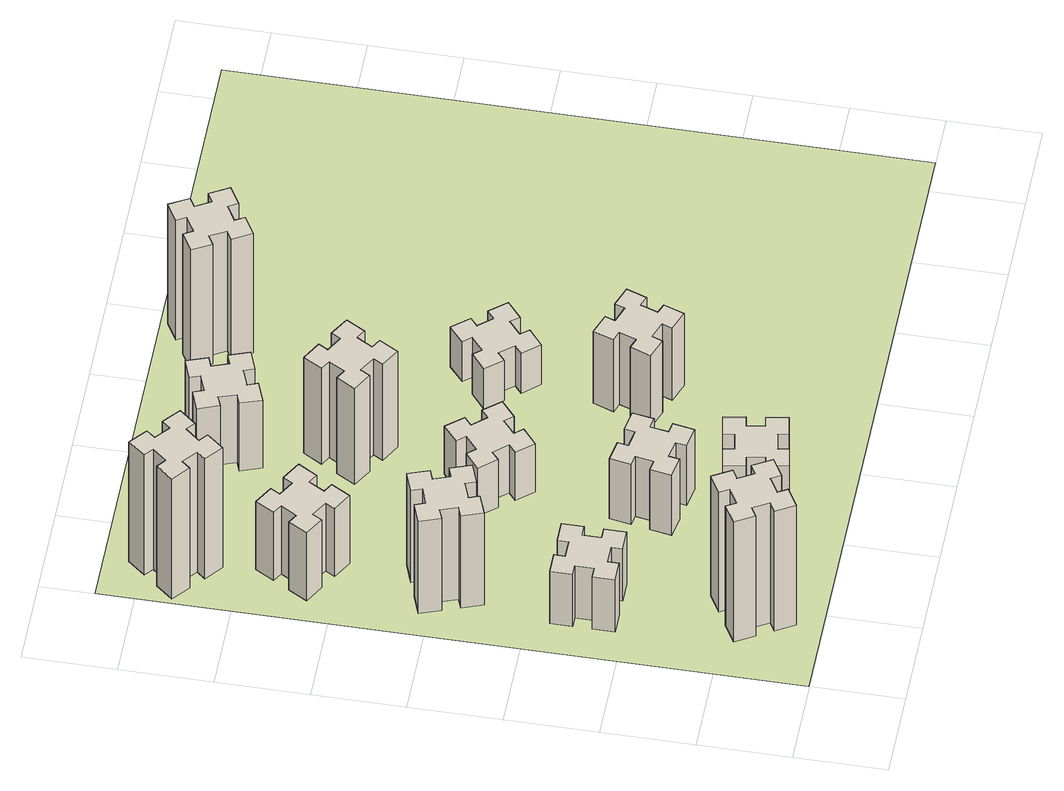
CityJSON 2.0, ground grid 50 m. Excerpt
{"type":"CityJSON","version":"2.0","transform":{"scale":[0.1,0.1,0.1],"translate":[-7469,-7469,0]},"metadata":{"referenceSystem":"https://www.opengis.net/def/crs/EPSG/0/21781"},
"CityObjects":{
"building1":{"type":"Building","attributes":{"class":"1000","function":"1000","usage":"1000","yearOfConstruction":2016,"roofType":"1000","measuredHeight":90,"storeysAboveGround":30,"storeysBelowGround":0},"geometry":[{"type":"Solid","lod":"1","boundaries":[[[[0,1,2,3,4,5,6,7,8,9,10,11,12,13,14,15,16,17,18,19]],[[17,16,20,21]],[[16,15,22,20]],[[15,14,23,22]],[[14,13,24,23]],[[13,12,25,24]],[[12,11,26,25]],[[11,10,27,26]],[[10,9,28,27]],[[9,8,29,28]],[[8,7,30,29]],[[7,6,31,30]],[[6,5,32,31]],[[5,4,33,32]],[[4,3,34,33]],[[3,2,35,34]],[[2,1,36,35]],[[1,0,37,36]],[[0,19,38,37]],[[19,18,39,38]],[[18,17,21,39]],[[24,25,26,27,28,29,30,31,32,33,34,35,36,37,38,39,21,20,22,23]]]]}]},
"building2":{"type":"Building","attributes":{"class":"1000","function":"1000","usage":"1000","yearOfConstruction":2016,"roofType":"1000","measuredHeight":39,"storeysAboveGround":30,"storeysBelowGround":0},"geometry":[{"type":"Solid","lod":"1","boundaries":[[[[40,41,42,43,44,45,46,47,48,49,50,51,52,53,54,55,56,57,58,59]],[[57,56,60,61]],[[56,55,62,60]],[[55,54,63,62]],[[54,53,64,63]],[[53,52,65,64]],[[52,51,66,65]],[[51,50,67,66]],[[50,49,68,67]],[[49,48,69,68]],[[48,47,70,69]],[[47,46,71,70]],[[46,45,72,71]],[[45,44,73,72]],[[44,43,74,73]],[[43,42,75,74]],[[42,41,76,75]],[[41,40,77,76]],[[40,59,78,77]],[[59,58,79,78]],[[58,57,61,79]],[[64,65,66,67,68,69,70,71,72,73,74,75,76,77,78,79,61,60,62,63]]]]}]},
"building3":{"type":"Building","attributes":{"class":"1000","function":"1000","usage":"1000","yearOfConstruction":2016,"roofType":"1000","measuredHeight":69,"storeysAboveGround":30,"storeysBelowGround":0},"geometry":[{"type":"Solid","lod":"1","boundaries":[[[[80,81,82,83,84,85,86,87,88,89,90,91,92,93,94,95,96,97,98,99]],[[97,96,100,101]],[[96,95,102,100]],[[95,94,103,102]],[[94,93,104,103]],[[93,92,105,104]],[[92,91,106,105]],[[91,90,107,106]],[[90,89,108,107]],[[89,88,109,108]],[[88,87,110,109]],[[87,86,111,110]],[[86,85,112,111]],[[85,84,113,112]],[[84,83,114,113]],[[83,82,115,114]],[[82,81,116,115]],[[81,80,117,116]],[[80,99,118,117]],[[99,98,119,118]],[[98,97,101,119]],[[104,105,106,107,108,109,110,111,112,113,114,115,116,117,118,119,101,100,102,103]]]]}]},
"building4":{"type":"Building","attributes":{"class":"1000","function":"1000","usage":"1000","yearOfConstruction":2016,"roofType":"1000","measuredHeight":51,"storeysAboveGround":30,"storeysBelowGround":0},"geometry":[{"type":"Solid","lod":"1","boundaries":[[[[120,121,122,123,124,125,126,127,128,129,130,131,132,133,134,135,136,137,138,139]],[[137,136,140,141]],[[136,135,142,140]],[[135,134,143,142]],[[134,133,144,143]],[[133,132,145,144]],[[132,131,146,145]],[[131,130,147,146]],[[130,129,148,147]],[[129,128,149,148]],[[128,127,150,149]],[[127,126,151,150]],[[126,125,152,151]],[[125,124,153,152]],[[124,123,154,153]],[[123,122,155,154]],[[122,121,156,155]],[[121,120,157,156]],[[120,139,158,157]],[[139,138,159,158]],[[138,137,141,159]],[[144,145,146,147,148,149,150,151,152,153,154,155,156,157,158,159,141,140,142,143]]]]}]},
"building5":{"type":"Building","attributes":{"class":"1000","function":"1000","usage":"1000","yearOfConstruction":2016,"roofType":"1000","measuredHeight":57,"storeysAboveGround":30,"storeysBelowGround":0},"geometry":[{"type":"Solid","lod":"1","boundaries":[[[[160,161,162,163,164,165,166,167,168,169,170,171,172,173,174,175,176,177,178,179]],[[177,176,180,181]],[[176,175,182,180]],[[175,174,183,182]],[[174,173,184,183]],[[173,172,185,184]],[[172,171,186,185]],[[171,170,187,186]],[[170,169,188,187]],[[169,168,189,188]],[[168,167,190,189]],[[167,166,191,190]],[[166,165,192,191]],[[165,164,193,192]],[[164,163,194,193]],[[163,162,195,194]],[[162,161,196,195]],[[161,160,197,196]],[[160,179,198,197]],[[179,178,199,198]],[[178,177,181,199]],[[184,185,186,187,188,189,190,191,192,193,194,195,196,197,198,199,181,180,182,183]]]]}]},
"building6":{"type":"Building","attributes":{"class":"1000","function":"1000","usage":"1000","yearOfConstruction":2016,"roofType":"1000","measuredHeight":90,"storeysAboveGround":30,"storeysBelowGround":0},"geometry":[{"type":"Solid","lod":"1","boundaries":[[[[200,201,202,203,204,205,206,207,208,209,210,211,212,213,214,215,216,217,218,219]],[[217,216,220,221]],[[216,215,222,220]],[[215,214,223,222]],[[214,213,224,223]],[[213,212,225,224]],[[212,211,226,225]],[[211,210,227,226]],[[210,209,228,227]],[[209,208,229,228]],[[208,207,230,229]],[[207,206,231,230]],[[206,205,232,231]],[[205,204,233,232]],[[204,203,234,233]],[[203,202,235,234]],[[202,201,236,235]],[[201,200,237,236]],[[200,219,238,237]],[[219,218,239,238]],[[218,217,221,239]],[[224,225,226,227,228,229,230,231,232,233,234,235,236,237,238,239,221,220,222,223]]]]}]},
"building7":{"type":"Building","attributes":{"class":"1000","function":"1000","usage":"1000","yearOfConstruction":2016,"roofType":"1000","measuredHeight":45,"storeysAboveGround":30,"storeysBelowGround":0},"geometry":[{"type":"Solid","lod":"1","boundaries":[[[[240,241,242,243,244,245,246,247,248,249,250,251,252,253,254,255,256,257,258,259]],[[257,256,260,261]],[[256,255,262,260]],[[255,254,263,262]],[[254,253,264,263]],[[253,252,265,264]],[[252,251,266,265]],[[251,250,267,266]],[[250,249,268,267]],[[249,248,269,268]],[[248,247,270,269]],[[247,246,271,270]],[[246,245,272,271]],[[245,244,273,272]],[[244,243,274,273]],[[243,242,275,274]],[[242,241,276,275]],[[241,240,277,276]],[[240,259,278,277]],[[259,258,279,278]],[[258,257,261,279]],[[264,265,266,267,268,269,270,271,272,273,274,275,276,277,278,279,261,260,262,263]]]]}]},
"building8":{"type":"Building","attributes":{"class":"1000","function":"1000","usage":"1000","yearOfConstruction":2016,"roofType":"1000","measuredHeight":36,"storeysAboveGround":30,"storeysBelowGround":0},"geometry":[{"type":"Solid","lod":"1","boundaries":[[[[280,281,282,283,284,285,286,287,288,289,290,291,292,293,294,295,296,297,298,299]],[[297,296,300,301]],[[296,295,302,300]],[[295,294,303,302]],[[294,293,304,303]],[[293,292,305,304]],[[292,291,306,305]],[[291,290,307,306]],[[290,289,308,307]],[[289,288,309,308]],[[288,287,310,309]],[[287,286,311,310]],[[286,285,312,311]],[[285,284,313,312]],[[284,283,314,313]],[[283,282,315,314]],[[282,281,316,315]],[[281,280,317,316]],[[280,299,318,317]],[[299,298,319,318]],[[298,297,301,319]],[[304,305,306,307,308,309,310,311,312,313,314,315,316,317,318,319,301,300,302,303]]]]}]},
"building9":{"type":"Building","attributes":{"class":"1000","function":"1000","usage":"1000","yearOfConstruction":2016,"roofType":"1000","measuredHeight":72,"storeysAboveGround":30,"storeysBelowGround":0},"geometry":[{"type":"Solid","lod":"1","boundaries":[[[[320,321,322,323,324,325,326,327,328,329,330,331,332,333,334,335,336,337,338,339]],[[337,336,340,341]],[[336,335,342,340]],[[335,334,343,342]],[[334,333,344,343]],[[333,332,345,344]],[[332,331,346,345]],[[331,330,347,346]],[[330,329,348,347]],[[329,328,349,348]],[[328,327,350,349]],[[327,326,351,350]],[[326,325,352,351]],[[325,324,353,352]],[[324,323,354,353]],[[323,322,355,354]],[[322,321,356,355]],[[321,320,357,356]],[[320,339,358,357]],[[339,338,359,358]],[[338,337,341,359]],[[344,345,346,347,348,349,350,351,352,353,354,355,356,357,358,359,341,340,342,343]]]]}]},
"building10":{"type":"Building","attributes":{"class":"1000","function":"1000","usage":"1000","yearOfConstruction":2016,"roofType":"1000","measuredHeight":51,"storeysAboveGround":30,"storeysBelowGround":0},"geometry":[{"type":"Solid","lod":"1","boundaries":[[[[360,361,362,363,364,365,366,367,368,369,370,371,372,373,374,375,376,377,378,379]],[[377,376,380,381]],[[376,375,382,380]],[[375,374,383,382]],[[374,373,384,383]],[[373,372,385,384]],[[372,371,386,385]],[[371,370,387,386]],[[370,369,388,387]],[[369,368,389,388]],[[368,367,390,389]],[[367,366,391,390]],[[366,365,392,391]],[[365,364,393,392]],[[364,363,394,393]],[[363,362,395,394]],[[362,361,396,395]],[[361,360,397,396]],[[360,379,398,397]],[[379,378,399,398]],[[378,377,381,399]],[[384,385,386,387,388,389,390,391,392,393,394,395,396,397,398,399,381,380,382,383]]]]}]},
"building11":{"type":"Building","attributes":{"class":"1000","function":"1000","usage":"1000","yearOfConstruction":2016,"roofType":"1000","measuredHeight":54,"storeysAboveGround":30,"storeysBelowGround":0},"geometry":[{"type":"Solid","lod":"1","boundaries":[[[[400,401,402,403,404,405,406,407,408,409,410,411,412,413,414,415,416,417,418,419]],[[417,416,420,421]],[[416,415,422,420]],[[415,414,423,422]],[[414,413,424,423]],[[413,412,425,424]],[[412,411,426,425]],[[411,410,427,426]],[[410,409,428,427]],[[409,408,429,428]],[[408,407,430,429]],[[407,406,431,430]],[[406,405,432,431]],[[405,404,433,432]],[[404,403,434,433]],[[403,402,435,434]],[[402,401,436,435]],[[401,400,437,436]],[[400,419,438,437]],[[419,418,439,438]],[[418,417,421,439]],[[424,425,426,427,428,429,430,431,432,433,434,435,436,437,438,439,421,420,422,423]]]]}]},
"building12":{"type":"Building","attributes":{"class":"1000","function":"1000","usage":"1000","yearOfConstruction":2016,"roofType":"1000","measuredHeight":30,"storeysAboveGround":30,"storeysBelowGround":0},"geometry":[{"type":"Solid","lod":"1","boundaries":[[[[440,441,442,443,444,445,446,447,448,449,450,451,452,453,454,455,456,457,458,459]],[[457,456,460,461]],[[456,455,462,460]],[[455,454,463,462]],[[454,453,464,463]],[[453,452,465,464]],[[452,451,466,465]],[[451,450,467,466]],[[450,449,468,467]],[[449,448,469,468]],[[448,447,470,469]],[[447,446,471,470]],[[446,445,472,471]],[[445,444,473,472]],[[444,443,474,473]],[[443,442,475,474]],[[442,441,476,475]],[[441,440,477,476]],[[440,459,478,477]],[[459,458,479,478]],[[458,457,461,479]],[[464,465,466,467,468,469,470,471,472,473,474,475,476,477,478,479,461,460,462,463]]]]}]},
"building13":{"type":"Building","attributes":{"class":"1000","function":"1000","usage":"1000","yearOfConstruction":2016,"roofType":"1000","measuredHeight":90,"storeysAboveGround":30,"storeysBelowGround":0},"geometry":[{"type":"Solid","lod":"1","boundaries":[[[[480,481,482,483,484,485,486,487,488,489,490,491,492,493,494,495,496,497,498,499]],[[497,496,500,501]],[[496,495,502,500]],[[495,494,503,502]],[[494,493,504,503]],[[493,492,505,504]],[[492,491,506,505]],[[491,490,507,506]],[[490,489,508,507]],[[489,488,509,508]],[[488,487,510,509]],[[487,486,511,510]],[[486,485,512,511]],[[485,484,513,512]],[[484,483,514,513]],[[483,482,515,514]],[[482,481,516,515]],[[481,480,517,516]],[[480,499,518,517]],[[499,498,519,518]],[[498,497,501,519]],[[504,505,506,507,508,509,510,511,512,513,514,515,516,517,518,519,501,500,502,503]]]]}]},
"landuse1":{"type":"LandUse","attributes":{"name":"plot1","function":"1010"},"geometry":[{"type":"MultiSurface","lod":"1","boundaries":[[[520,521,522,523]]]}]}
},
"vertices":[
[355,364,0],[405,277,0],[353,247,0],[413,143,0],[517,203,0],[487,255,0],[574,305,0],[604,253,0],[708,313,0],[648,417,0],[596,387,0],[546,474,0],[598,504,0],[538,608,0],[434,548,0],[464,496,0],[377,446,0],[347,498,0],[243,438,0],[303,334,0],[377,446,900],[347,498,900],[464,496,900],[434,548,900],[538,608,900],[598,504,900],[546,474,900],[596,387,900],[648,417,900],[708,313,900],[604,253,900],[574,305,900],[487,255,900],[517,203,900],[413,143,900],[353,247,900],[405,277,900],[355,364,900],[303,334,900],[243,438,900],
[485,1165,0],[485,1265,0],[545,1265,0],[545,1385,0],[425,1385,0],[425,1325,0],[325,1325,0],[325,1385,0],[205,1385,0],[205,1265,0],[265,1265,0],[265,1165,0],[205,1165,0],[205,1045,0],[325,1045,0],[325,1105,0],[425,1105,0],[425,1045,0],[545,1045,0],[545,1165,0],[425,1105,390],[425,1045,390],[325,1105,390],[325,1045,390],[205,1045,390],[205,1165,390],[265,1165,390],[265,1265,390],[205,1265,390],[205,1385,390],[325,1385,390],[325,1325,390],[425,1325,390],[425,1385,390],[545,1385,390],[545,1265,390],[485,1265,390],[485,1165,390],[545,1165,390],[545,1045,390],
[366,1835,0],[460,1869,0],[480,1813,0],[593,1854,0],[552,1967,0],[496,1946,0],[462,2040,0],[518,2060,0],[477,2173,0],[364,2132,0],[385,2076,0],[291,2042,0],[270,2098,0],[157,2057,0],[199,1944,0],[255,1965,0],[289,1871,0],[233,1850,0],[274,1737,0],[387,1779,0],[289,1871,690],[233,1850,690],[255,1965,690],[199,1944,690],[157,2057,690],[270,2098,690],[291,2042,690],[385,2076,690],[364,2132,690],[477,2173,690],[518,2060,690],[462,2040,690],[496,1946,690],[552,1967,690],[593,1854,690],[480,1813,690],[460,1869,690],[366,1835,690],[387,1779,690],[274,1737,690],
[446,2597,0],[496,2684,0],[548,2654,0],[608,2758,0],[504,2818,0],[474,2766,0],[387,2816,0],[417,2868,0],[313,2928,0],[253,2824,0],[305,2794,0],[255,2707,0],[203,2737,0],[143,2633,0],[247,2573,0],[277,2625,0],[364,2575,0],[334,2523,0],[438,2463,0],[498,2567,0],[364,2575,510],[334,2523,510],[277,2625,510],[247,2573,510],[143,2633,510],[203,2737,510],[255,2707,510],[305,2794,510],[253,2824,510],[313,2928,510],[417,2868,510],[387,2816,510],[474,2766,510],[504,2818,510],[608,2758,510],[548,2654,510],[496,2684,510],[446,2597,510],[498,2567,510],[438,2463,510],
[1085,358,0],[1184,376,0],[1194,317,0],[1312,337,0],[1291,456,0],[1232,445,0],[1215,544,0],[1274,554,0],[1253,672,0],[1135,651,0],[1145,592,0],[1047,575,0],[1037,634,0],[918,613,0],[939,495,0],[998,505,0],[1016,407,0],[957,397,0],[977,278,0],[1096,299,0],[1016,407,570],[957,397,570],[998,505,570],[939,495,570],[918,613,570],[1037,634,570],[1047,575,570],[1145,592,570],[1135,651,570],[1253,672,570],[1274,554,570],[1215,544,570],[1232,445,570],[1291,456,570],[1312,337,570],[1194,317,570],[1184,376,570],[1085,358,570],[1096,299,570],[977,278,570],
[384,3387,0],[308,3452,0],[346,3498,0],[254,3575,0],[177,3483,0],[223,3444,0],[159,3368,0],[113,3406,0],[36,3314,0],[128,3237,0],[166,3283,0],[243,3219,0],[204,3173,0],[296,3096,0],[373,3188,0],[327,3226,0],[392,3303,0],[438,3264,0],[515,3356,0],[423,3433,0],[392,3303,900],[438,3264,900],[327,3226,900],[373,3188,900],[296,3096,900],[204,3173,900],[243,3219,900],[166,3283,900],[128,3237,900],[36,3314,900],[113,3406,900],[159,3368,900],[223,3444,900],[177,3483,900],[254,3575,900],[346,3498,900],[308,3452,900],[384,3387,900],[423,3433,900],[515,3356,900],
[1047,916,0],[1145,898,0],[1135,839,0],[1253,818,0],[1274,937,0],[1215,947,0],[1232,1045,0],[1291,1035,0],[1312,1153,0],[1194,1174,0],[1184,1115,0],[1085,1132,0],[1096,1191,0],[977,1212,0],[957,1094,0],[1016,1084,0],[998,985,0],[939,996,0],[918,877,0],[1037,857,0],[998,985,450],[939,996,450],[1016,1084,450],[957,1094,450],[977,1212,450],[1096,1191,450],[1085,1132,450],[1184,1115,450],[1194,1174,450],[1312,1153,450],[1291,1035,450],[1232,1045,450],[1215,947,450],[1274,937,450],[1253,818,450],[1135,839,450],[1145,898,450],[1047,916,450],[1037,857,450],[918,877,450],
[1083,1972,0],[1006,1907,0],[968,1953,0],[876,1876,0],[953,1784,0],[999,1823,0],[1063,1746,0],[1017,1708,0],[1094,1616,0],[1186,1693,0],[1148,1739,0],[1224,1803,0],[1263,1757,0],[1355,1834,0],[1278,1926,0],[1232,1888,0],[1167,1964,0],[1213,2003,0],[1136,2095,0],[1044,2018,0],[1167,1964,360],[1213,2003,360],[1232,1888,360],[1278,1926,360],[1355,1834,360],[1263,1757,360],[1224,1803,360],[1148,1739,360],[1186,1693,360],[1094,1616,360],[1017,1708,360],[1063,1746,360],[999,1823,360],[953,1784,360],[876,1876,360],[968,1953,360],[1006,1907,360],[1083,1972,360],[1044,2018,360],[1136,2095,360],
[1314,2666,0],[1227,2716,0],[1257,2768,0],[1153,2828,0],[1093,2724,0],[1145,2694,0],[1095,2607,0],[1043,2637,0],[983,2533,0],[1087,2473,0],[1117,2525,0],[1204,2475,0],[1174,2423,0],[1278,2363,0],[1338,2467,0],[1286,2497,0],[1336,2584,0],[1388,2554,0],[1448,2658,0],[1344,2718,0],[1336,2584,720],[1388,2554,720],[1286,2497,720],[1338,2467,720],[1278,2363,720],[1174,2423,720],[1204,2475,720],[1117,2525,720],[1087,2473,720],[983,2533,720],[1043,2637,720],[1095,2607,720],[1145,2694,720],[1093,2724,720],[1153,2828,720],[1257,2768,720],[1227,2716,720],[1314,2666,720],[1344,2718,720],[1448,2658,720],
[1125,3356,0],[1031,3322,0],[1010,3378,0],[897,3337,0],[939,3224,0],[995,3245,0],[1029,3151,0],[973,3130,0],[1014,3017,0],[1127,3059,0],[1106,3115,0],[1200,3149,0],[1220,3093,0],[1333,3134,0],[1292,3247,0],[1236,3226,0],[1202,3320,0],[1258,3340,0],[1217,3453,0],[1104,3412,0],[1202,3320,510],[1258,3340,510],[1236,3226,510],[1292,3247,510],[1333,3134,510],[1220,3093,510],[1200,3149,510],[1106,3115,510],[1127,3059,510],[1014,3017,510],[973,3130,510],[1029,3151,510],[995,3245,510],[939,3224,510],[897,3337,510],[1010,3378,510],[1031,3322,510],[1125,3356,510],[1104,3412,510],[1217,3453,510],
[1769,1300,0],[1735,1206,0],[1679,1227,0],[1637,1114,0],[1750,1073,0],[1771,1129,0],[1865,1095,0],[1844,1039,0],[1957,997,0],[1998,1110,0],[1942,1131,0],[1976,1225,0],[2032,1204,0],[2073,1317,0],[1960,1358,0],[1940,1302,0],[1846,1336,0],[1867,1392,0],[1754,1433,0],[1713,1320,0],[1846,1336,540],[1867,1392,540],[1940,1302,540],[1960,1358,540],[2073,1317,540],[2032,1204,540],[1976,1225,540],[1942,1131,540],[1998,1110,540],[1957,997,540],[1844,1039,540],[1865,1095,540],[1771,1129,540],[1750,1073,540],[1637,1114,540],[1679,1227,540],[1735,1206,540],[1769,1300,540],[1713,1320,540],[1754,1433,540],
[1972,1988,0],[1907,2064,0],[1953,2103,0],[1876,2195,0],[1784,2118,0],[1823,2072,0],[1746,2007,0],[1708,2053,0],[1616,1976,0],[1693,1884,0],[1739,1923,0],[1803,1846,0],[1757,1808,0],[1834,1716,0],[1926,1793,0],[1888,1839,0],[1964,1903,0],[2003,1857,0],[2095,1934,0],[2018,2026,0],[1964,1903,300],[2003,1857,300],[1888,1839,300],[1926,1793,300],[1834,1716,300],[1757,1808,300],[1803,1846,300],[1739,1923,300],[1693,1884,300],[1616,1976,300],[1708,2053,300],[1746,2007,300],[1823,2072,300],[1784,2118,300],[1876,2195,300],[1953,2103,300],[1907,2064,300],[1972,1988,300],[2018,2026,300],[2095,1934,300],
[1844,3556,0],[1757,3506,0],[1727,3558,0],[1623,3498,0],[1683,3394,0],[1735,3424,0],[1785,3337,0],[1733,3307,0],[1793,3203,0],[1897,3263,0],[1867,3315,0],[1954,3365,0],[1984,3313,0],[2088,3373,0],[2028,3477,0],[1976,3447,0],[1926,3534,0],[1978,3564,0],[1918,3668,0],[1814,3608,0],[1926,3534,900],[1978,3564,900],[1976,3447,900],[2028,3477,900],[2088,3373,900],[1984,3313,900],[1954,3365,900],[1867,3315,900],[1897,3263,900],[1793,3203,900],[1733,3307,900],[1785,3337,900],[1735,3424,900],[1683,3394,900],[1623,3498,900],[1727,3558,900],[1757,3506,900],[1844,3556,900],[1814,3608,900],[1918,3668,900],
[5,3705,0],[3705,3705,0],[3705,5,0],[5,5,0]
]}
